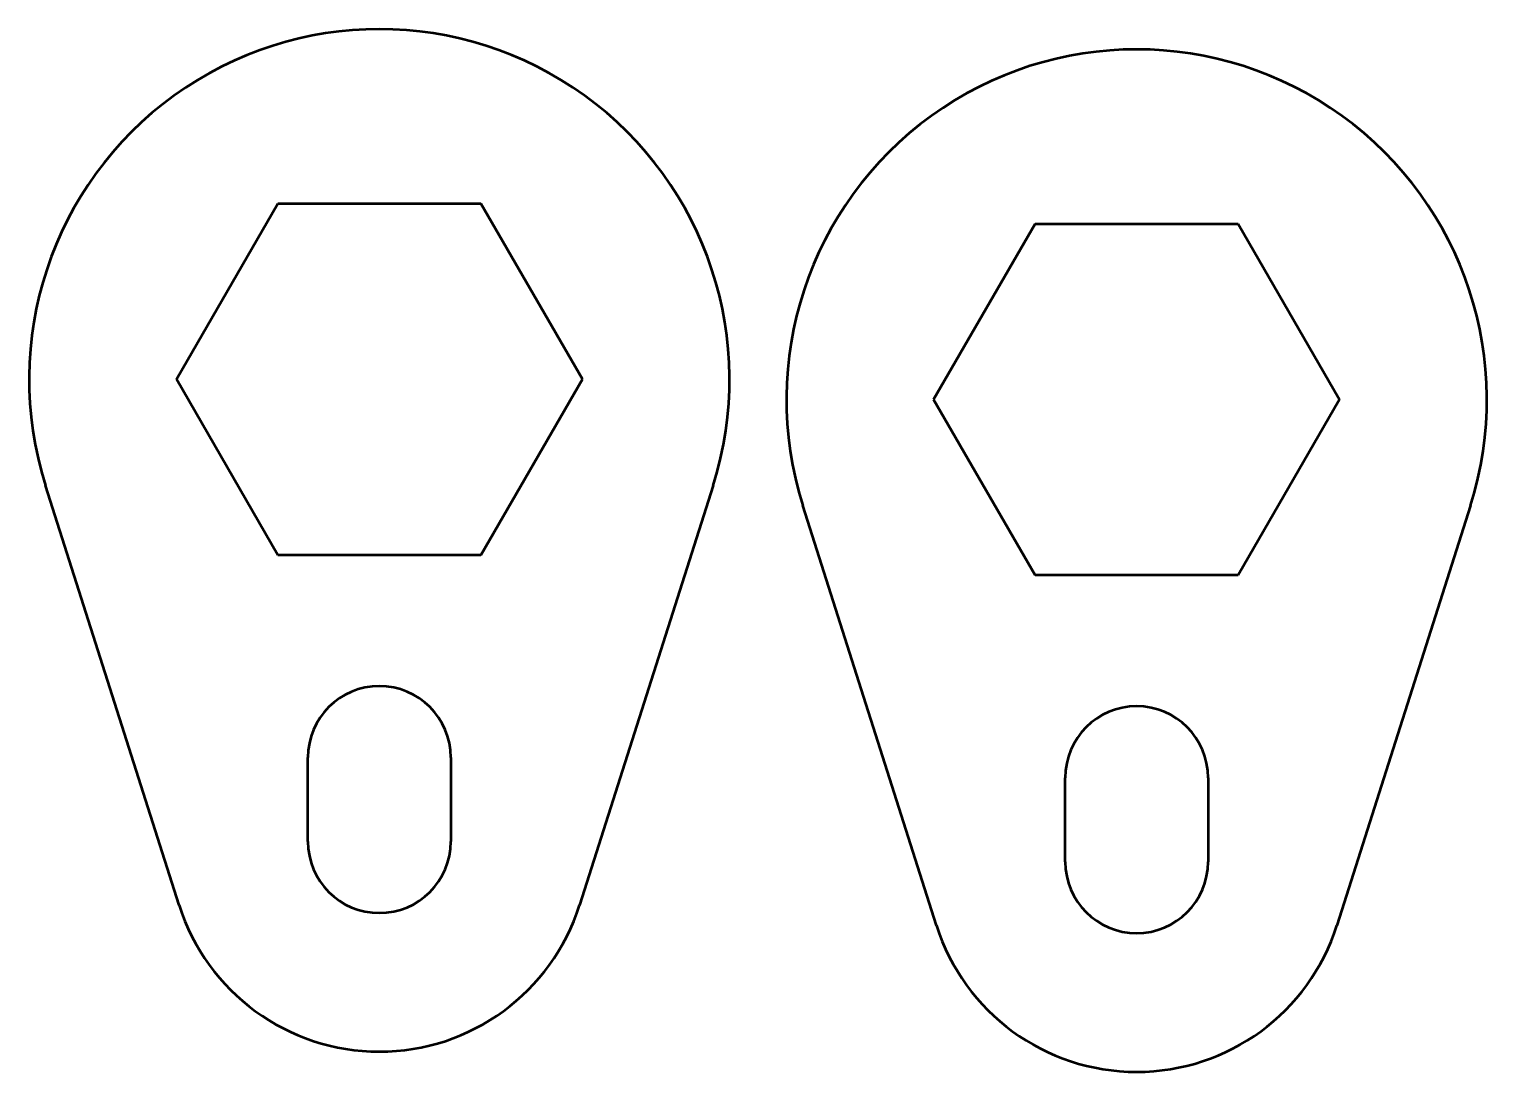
# Model space of a CAD drawing. Header units: millimetres. Extents: x 37.8 to 89.8, y 225.2 to 262.4.
import ezdxf

# ---------------------------------------------------------------- set-up
doc = ezdxf.new("R2010")
doc.units = ezdxf.units.MM
doc.layers.add('Visible (ISO)', color=7, linetype='Continuous', lineweight=50)

msp = doc.modelspace()

# ---------------------------------------------------------------- linework, layer by layer
at = {"layer": 'Visible (ISO)'}
for p, q in [((43.005, 249.915), (46.628, 256.19)), ((46.628, 256.19), (53.874, 256.19)), ((53.874, 256.19), (57.497, 249.915)), ((70.036, 249.193), (73.659, 255.468)), ((73.659, 255.468), (80.904, 255.468)), ((80.904, 255.468), (84.527, 249.193)), ((46.628, 243.64), (43.005, 249.915)), ((57.497, 249.915), (53.874, 243.64)), ((73.659, 242.918), (70.036, 249.193)), ((84.527, 249.193), (80.904, 242.918)), ((43.104, 231.142), (38.339, 246.127)), ((62.163, 246.127), (57.398, 231.142)), ((70.134, 230.421), (65.369, 245.406)), ((89.194, 245.406), (84.429, 230.421)), ((53.874, 243.64), (46.628, 243.64)), ((80.904, 242.918), (73.659, 242.918)), ((47.701, 233.415), (47.701, 236.415)), ((52.801, 236.415), (52.801, 233.415)), ((74.732, 232.693), (74.732, 235.693)), ((79.832, 235.693), (79.832, 232.693))]:
    msp.add_line(p, q, dxfattribs=at)
for centre, radius, start, end in [((50.251, 249.915), 12.5, 342.3603, 197.6397), ((77.282, 249.193), 12.5, 342.3603, 197.6397), ((50.251, 236.415), 2.55, 0, 180), ((77.282, 235.693), 2.55, 0, 180), ((50.251, 233.415), 2.55, 180, 0), ((77.282, 232.693), 2.55, 180, 0), ((50.251, 233.415), 7.5, 197.6397, 342.3603), ((77.282, 232.693), 7.5, 197.6397, 342.3603)]:
    msp.add_arc(centre, radius, start, end, dxfattribs=at)

doc.saveas('drawing.dxf')
